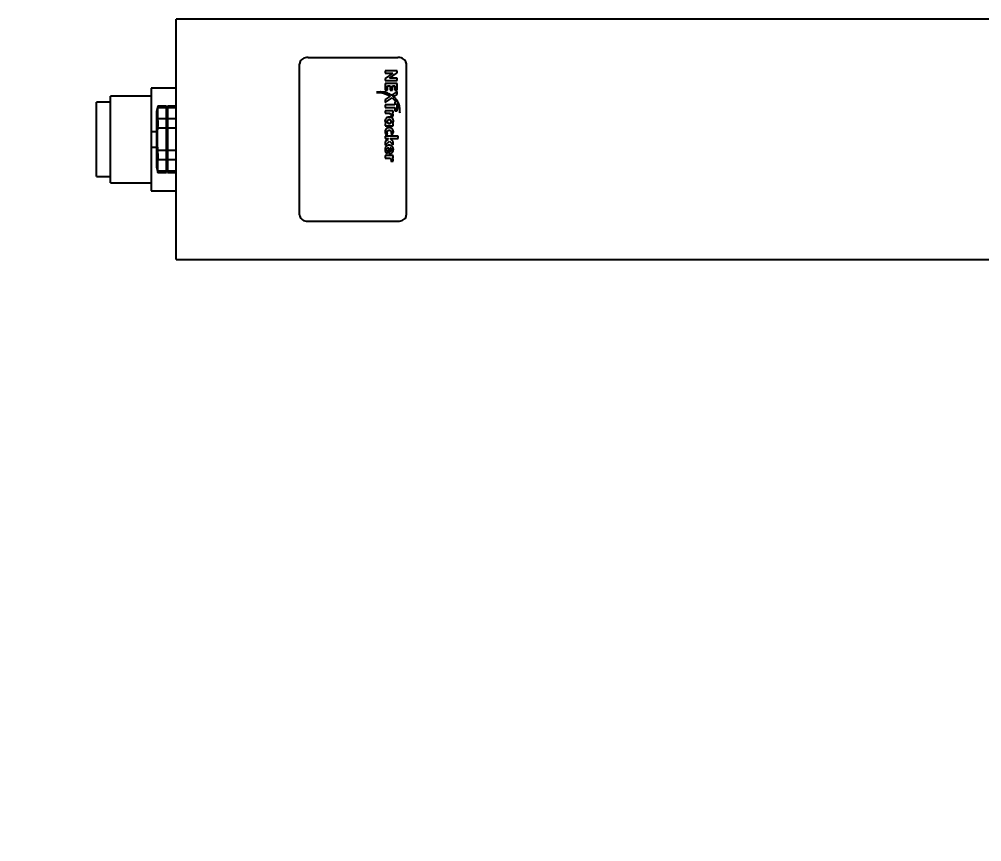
# Model space of a CAD drawing. Header units: inches. Extents: x -1851 to 6314, y -1304 to 4687.
# Drawn here: x 450.89 to 461.6, y 2786.59 to 2795.75 of the extents above; entities that cross this region are included whole.
import ezdxf

# ---------------------------------------------------------------- set-up
doc = ezdxf.new("R2010")
doc.units = ezdxf.units.IN
doc.header["$MEASUREMENT"] = 0
doc.layers.add('G-ANNO-DIMS', color=1, linetype='Continuous')
doc.styles.add('NEI-A', font='arial.ttf')
doc.dimstyles.new('NEI-A', dxfattribs={"dimtxt": 0.1, "dimasz": 0.125, "dimexe": 0.0625, "dimexo": 0.0625, "dimgap": 0.0625, "dimtad": 0, "dimtih": 1, "dimtoh": 1, "dimdec": 4, "dimzin": 3, "dimdsep": 46, "dimlunit": 4, "dimtxsty": 'NEI-A', "dimcen": 0, "dimadec": 0, "dimazin": 0, "dimtfac": 0.75, "dimtdec": 4, "dimtofl": 0, "dimtmove": 0, "dimatfit": 3, "dimfxl": 1, "dimfrac": 1, "dimtolj": 1, "dimtzin": 0, "dimarcsym": 0})

# ---------------------------------------------------------------- blocks, each defined once
blk = doc.blocks.new('2.4.20_7-7_Mid Plan View')
at = {"color": 7, "linetype": 'Continuous', "lineweight": 25}
for p, q in [((-0.0105, 0.4335), (-0.0105, 0.4295)), ((-0.0105, 0.4335), (0.0105, 0.4335)), ((0.0105, 0.4295), (0.0105, 0.4335)), ((-0.01225, 0.4295), (-0.01225, 0.418)), ((-0.01225, 0.4295), (0.01225, 0.4295)), ((0.01225, 0.418), (0.01225, 0.4295)), ((-0.0145, 0.418), (-0.0145, 0.411)), ((-0.00221, 0.418), (-0.0145, 0.418)), ((-0.00781, 0.41655), (-0.00935, 0.41617)), ((-0.00935, 0.41617), (-0.00935, 0.41365)), ((-0.00577, 0.41624), (-0.00895, 0.41624)), ((-0.00895, 0.41365), (-0.00895, 0.41624)), ((0.00781, 0.41655), (-0.00781, 0.41655)), ((-0.00577, 0.41365), (-0.00577, 0.41624)), ((-0.00318, 0.41365), (-0.00318, 0.41624)), ((-0.00221, 0.418), (-0.00221, 0.41655)), ((0.00221, 0.418), (-0.00221, 0.418)), ((0.00221, 0.418), (0.00221, 0.41655)), ((0.0145, 0.418), (0.00221, 0.418)), ((0.00318, 0.41365), (0.00318, 0.41624)), ((0.00577, 0.41365), (0.00577, 0.41624)), ((0.00895, 0.41624), (0.00577, 0.41624)), ((0.00935, 0.41617), (0.00781, 0.41655)), ((0.00895, 0.41365), (0.00895, 0.41624)), ((0.00935, 0.41365), (0.00935, 0.41617)), ((0.0145, 0.411), (0.0145, 0.418)), ((-0.00935, 0.41365), (-0.00895, 0.41365)), ((-0.00895, 0.41365), (-0.00577, 0.41365)), ((-0.00831, 0.41365), (-0.00831, 0.4134)), ((-0.00577, 0.41365), (-0.00318, 0.41365)), ((-0.00318, 0.41365), (0.00318, 0.41365)), ((0.00318, 0.41365), (0.00577, 0.41365)), ((0.00577, 0.41365), (0.00895, 0.41365)), ((0.00831, 0.4134), (0.00831, 0.41365)), ((0.00895, 0.41365), (0.00935, 0.41365)), ((-0.03398, 0.411), (-0.03398, 0.1595)), ((-0.03398, 0.411), (0.03398, 0.411)), ((-0.00935, 0.4134), (-0.00935, 0.411)), ((-0.00895, 0.4134), (-0.00935, 0.4134)), ((-0.00895, 0.411), (-0.00895, 0.4134)), ((-0.00577, 0.4134), (-0.00895, 0.4134)), ((-0.00577, 0.411), (-0.00577, 0.4134)), ((-0.00318, 0.4134), (-0.00577, 0.4134)), ((-0.00318, 0.411), (-0.00318, 0.4134)), ((0.00318, 0.4134), (-0.00318, 0.4134)), ((0.00318, 0.411), (0.00318, 0.4134)), ((0.00577, 0.4134), (0.00318, 0.4134)), ((0.00577, 0.411), (0.00577, 0.4134)), ((0.00895, 0.4134), (0.00577, 0.4134)), ((0.00895, 0.411), (0.00895, 0.4134)), ((0.00935, 0.4134), (0.00895, 0.4134)), ((0.00935, 0.411), (0.00935, 0.4134)), ((0.03398, 0.1595), (0.03398, 0.411)), ((-0.02136, 0.37608), (0.02136, 0.37608)), ((-0.02316, 0.3737), (-0.02316, 0.3483)), ((0.02316, 0.3737), (0.02316, 0.3483)), ((0.01329, 0.35439), (0.0133, 0.35439)), ((-0.00456, 0.35188), (-0.00528, 0.3519)), ((-0.00528, 0.3519), (-0.00528, 0.35087)), ((-0.00456, 0.35188), (-0.00528, 0.3519)), ((-0.00528, 0.3519), (-0.00528, 0.3519)), ((-0.00456, 0.34966), (-0.00456, 0.35188)), ((-0.00456, 0.34966), (-0.00456, 0.35188)), ((-0.00456, 0.35188), (-0.00456, 0.35188)), ((-0.00238, 0.35089), (-0.00403, 0.35089)), ((-0.00403, 0.35089), (-0.00403, 0.35089)), ((-0.00238, 0.35089), (-0.00403, 0.35089)), ((-0.004, 0.35124), (-0.00333, 0.35116)), ((-0.00333, 0.35116), (-0.00333, 0.35116)), ((-0.00161, 0.35188), (-0.00048, 0.35066)), ((-0.00064, 0.35188), (-0.00161, 0.35188)), ((-0.00064, 0.35188), (-0.00161, 0.35188)), ((-0.00161, 0.35188), (-0.00161, 0.35188)), ((0.00021, 0.35093), (-0.00064, 0.35188)), ((-0.00064, 0.35188), (-0.00064, 0.35188)), ((0, 0.35116), (-0.00064, 0.35188)), ((0.00021, 0.35188), (0.00021, 0.35093)), ((0.00093, 0.35188), (0.00021, 0.35188)), ((0.00021, 0.35188), (0.00021, 0.35093)), ((0.00021, 0.35188), (0.00021, 0.35188)), ((0.00093, 0.34825), (0.00093, 0.35188)), ((0.00154, 0.35182), (0.00154, 0.35118)), ((0.00154, 0.35182), (0.00154, 0.35182)), ((0.00154, 0.35182), (0.00154, 0.35118)), ((0.00154, 0.35118), (0.00154, 0.35118)), ((0.0038, 0.35187), (0.0038, 0.34965)), ((0.0038, 0.35187), (0.0038, 0.34965)), ((0.0038, 0.35187), (0.0038, 0.35187)), ((0.00453, 0.35187), (0.0038, 0.35187)), ((0.00453, 0.35162), (0.00453, 0.35187)), ((0.00738, 0.35187), (0.00738, 0.35084)), ((0.00739, 0.35187), (0.00738, 0.35084)), ((0.00738, 0.35187), (0.00739, 0.35187)), ((0.0081, 0.35187), (0.00739, 0.35187)), ((0.0081, 0.34965), (0.0081, 0.35187)), ((0.009, 0.35187), (0.009, 0.3492)), ((0.009, 0.35187), (0.009, 0.3492)), ((0.00976, 0.35187), (0.009, 0.35187)), ((0.009, 0.35187), (0.009, 0.35187)), ((0.00975, 0.34919), (0.00976, 0.35187)), ((0.01041, 0.35187), (0.01175, 0.34989)), ((0.01041, 0.35187), (0.01175, 0.34989)), ((0.01132, 0.35187), (0.01041, 0.35187)), ((0.01041, 0.35187), (0.01041, 0.35187)), ((0.01223, 0.35053), (0.01132, 0.35187)), ((0.01394, 0.35187), (0.01394, 0.35122)), ((0.01394, 0.35187), (0.01394, 0.35122)), ((0.0158, 0.35186), (0.01394, 0.35187)), ((0.01394, 0.35187), (0.01394, 0.35187)), ((0.01394, 0.35122), (0.0151, 0.35122)), ((0.01394, 0.35122), (0.0151, 0.35122)), ((0.01394, 0.35122), (0.01394, 0.35122)), ((0.0151, 0.35122), (0.0151, 0.35048)), ((0.0151, 0.35122), (0.0151, 0.35048)), ((0.0151, 0.35122), (0.0151, 0.35122)), ((0.0158, 0.34854), (0.0158, 0.35186)), ((0.01662, 0.35186), (0.01662, 0.34854)), ((0.01662, 0.35186), (0.01663, 0.35186)), ((0.01663, 0.35186), (0.01663, 0.34854)), ((0.01722, 0.35186), (0.01663, 0.35186)), ((0.01873, 0.34973), (0.01722, 0.35186)), ((0.01873, 0.35186), (0.01873, 0.34973)), ((0.01873, 0.35186), (0.01873, 0.34973)), ((0.01939, 0.35186), (0.01873, 0.35186)), ((0.01873, 0.35186), (0.01873, 0.35186)), ((0.01939, 0.34853), (0.01939, 0.35186)), ((-0.00612, 0.35031), (-0.00612, 0.34963)), ((-0.00528, 0.35), (-0.00528, 0.34966)), ((-0.00528, 0.34966), (-0.00456, 0.34966)), ((-0.00456, 0.34966), (-0.00456, 0.34966)), ((-0.00241, 0.35047), (-0.00337, 0.35047)), ((-0.00048, 0.35066), (-0.00154, 0.34966)), ((-0.00154, 0.34966), (-0.00059, 0.34966)), ((-0.00059, 0.34966), (0.00021, 0.35047)), ((-0.00059, 0.34966), (0, 0.35025)), ((-0.00059, 0.34966), (-0.00059, 0.34966)), ((0.00021, 0.35047), (0.00021, 0.34825)), ((0.00021, 0.35047), (0.00021, 0.34825)), ((0.00021, 0.34825), (0.00093, 0.34825)), ((0.00021, 0.34825), (0.00093, 0.34825)), ((0.00021, 0.34825), (0.00021, 0.34825)), ((0.00093, 0.34825), (0.00093, 0.34825)), ((0.00154, 0.35034), (0.00154, 0.3497)), ((0.00154, 0.35034), (0.00154, 0.3497)), ((0.00154, 0.35034), (0.00154, 0.35034)), ((0.00154, 0.3497), (0.00154, 0.3497)), ((0.0038, 0.34965), (0.00452, 0.34965)), ((0.0038, 0.34965), (0.00453, 0.34965)), ((0.0038, 0.34965), (0.0038, 0.34965)), ((0.00452, 0.34965), (0.00453, 0.34965)), ((0.00453, 0.34965), (0.00453, 0.34989)), ((0.00655, 0.35031), (0.00655, 0.34962)), ((0.00656, 0.35031), (0.00655, 0.34962)), ((0.00655, 0.34962), (0.00679, 0.3496)), ((0.00655, 0.34962), (0.00655, 0.34962)), ((0.00738, 0.35084), (0.00738, 0.35084)), ((0.00738, 0.34998), (0.00738, 0.34965)), ((0.00738, 0.34998), (0.00738, 0.34965)), ((0.00738, 0.34965), (0.0081, 0.34965)), ((0.00738, 0.34965), (0.0081, 0.34965)), ((0.00738, 0.34965), (0.00738, 0.34965)), ((0.0081, 0.34965), (0.0081, 0.34965)), ((0.00812, 0.3492), (0.00812, 0.34854)), ((0.00812, 0.3492), (0.00812, 0.34854)), ((0.009, 0.3492), (0.00812, 0.3492)), ((0.00812, 0.3492), (0.00812, 0.3492)), ((0.00812, 0.34854), (0.01013, 0.34854)), ((0.00812, 0.34854), (0.01013, 0.34854)), ((0.00812, 0.34854), (0.00812, 0.34854)), ((0.01061, 0.34919), (0.00975, 0.34919)), ((0.01013, 0.34854), (0.01013, 0.34854)), ((0.01175, 0.34989), (0.0106, 0.34884)), ((0.01175, 0.34989), (0.01061, 0.34884)), ((0.01061, 0.34884), (0.01061, 0.34919)), ((0.01175, 0.34989), (0.01175, 0.34989)), ((0.0126, 0.34995), (0.01212, 0.34934)), ((0.01261, 0.34995), (0.01212, 0.34934)), ((0.01212, 0.34934), (0.01265, 0.34854)), ((0.01212, 0.34934), (0.01266, 0.34854)), ((0.01212, 0.34934), (0.01212, 0.34934)), ((0.0126, 0.34995), (0.01261, 0.34995)), ((0.01355, 0.34854), (0.01261, 0.34995)), ((0.01265, 0.34854), (0.01354, 0.34854)), ((0.01265, 0.34854), (0.01266, 0.34854)), ((0.01266, 0.34854), (0.01355, 0.34854)), ((0.01354, 0.34854), (0.01355, 0.34854)), ((0.01394, 0.34919), (0.01393, 0.34854)), ((0.01393, 0.34854), (0.0158, 0.34854)), ((0.01393, 0.34854), (0.01394, 0.34854)), ((0.01394, 0.35048), (0.01394, 0.34983)), ((0.01394, 0.35048), (0.01395, 0.35048)), ((0.01394, 0.34983), (0.01509, 0.34983)), ((0.01394, 0.34983), (0.01395, 0.34983)), ((0.01394, 0.34919), (0.01394, 0.34854)), ((0.01394, 0.34919), (0.01394, 0.34919)), ((0.0151, 0.34919), (0.01394, 0.34919)), ((0.01394, 0.34854), (0.0158, 0.34854)), ((0.01395, 0.35048), (0.01395, 0.34983)), ((0.0151, 0.35048), (0.01395, 0.35048)), ((0.01395, 0.34983), (0.0151, 0.34983)), ((0.01509, 0.34983), (0.01509, 0.34919)), ((0.01509, 0.34983), (0.0151, 0.34983)), ((0.0151, 0.34983), (0.0151, 0.34919)), ((0.0158, 0.34854), (0.0158, 0.34854)), ((0.01662, 0.34854), (0.0173, 0.34854)), ((0.01662, 0.34854), (0.01663, 0.34854)), ((0.01663, 0.34854), (0.01731, 0.34854)), ((0.0173, 0.35065), (0.01882, 0.34853)), ((0.0173, 0.34854), (0.01731, 0.34854)), ((0.01731, 0.35065), (0.01882, 0.34853)), ((0.01731, 0.34854), (0.01731, 0.35065)), ((0.01882, 0.34853), (0.01938, 0.34853)), ((0.01882, 0.34853), (0.01939, 0.34853)), ((0.01882, 0.34853), (0.01882, 0.34853)), ((0.01938, 0.34853), (0.01939, 0.34853)), ((-0.02136, 0.34592), (0.02136, 0.34592)), ((0.00755, 0.34777), (0.00829, 0.34777)), ((0.00755, 0.34777), (0.00755, 0.34777))]:
    blk.add_line(p, q, dxfattribs=at)
for points, knots in [([(-0.00895, 0.41624), (-0.0091, 0.41621), (-0.00934, 0.41617), (-0.00932, 0.41617), (-0.00931, 0.41617)], [0, 0, 0, 0, 0.636513, 1, 1, 1, 1]), ([(-0.00318, 0.41624), (-0.00351, 0.41621), (-0.00417, 0.41616), (-0.00506, 0.41616), (-0.00555, 0.4162), (-0.00575, 0.41623), (-0.00577, 0.41624)], [0, 0, 0, 0, 0.318048, 0.636226, 0.953394, 1, 1, 1, 1]), ([(0.00318, 0.41624), (0.00291, 0.41626), (0.0008, 0.41643), (-0.00132, 0.41633), (-0.00318, 0.41624)], [0, 0, 0, 0, 0.1253548, 1, 1, 1, 1]), ([(0.00577, 0.41624), (0.00558, 0.41621), (0.00519, 0.41616), (0.00431, 0.41616), (0.0036, 0.4162), (0.00322, 0.41623), (0.00318, 0.41624)], [0, 0, 0, 0, 0.318058, 0.636215, 0.95344, 1, 1, 1, 1]), ([(0.00931, 0.41617), (0.00932, 0.41617), (0.00935, 0.41617), (0.00916, 0.4162), (0.00897, 0.41623), (0.00895, 0.41624)], [0, 0, 0, 0, 0.272908, 0.906946, 1, 1, 1, 1]), ([(-0.02136, 0.37608), (-0.02157, 0.37606), (-0.02198, 0.376), (-0.02252, 0.37559), (-0.02292, 0.37499), (-0.02313, 0.37432), (-0.02316, 0.37388), (-0.02316, 0.3737)], [0, 0, 0, 0, 0.214551, 0.429117, 0.6434, 0.857806, 1, 1, 1, 1]), ([(0.02316, 0.3737), (0.02315, 0.37397), (0.02311, 0.3745), (0.0228, 0.37522), (0.02235, 0.37575), (0.02184, 0.37604), (0.0215, 0.37607), (0.02136, 0.37608)], [0, 0, 0, 0, 0.214586, 0.429158, 0.643701, 0.85806, 1, 1, 1, 1]), ([(0.00755, 0.34777), (0.00798, 0.34775), (0.00883, 0.3477), (0.01006, 0.34803), (0.01117, 0.34863), (0.01211, 0.34949), (0.01283, 0.35057), (0.01328, 0.35179), (0.01347, 0.35309), (0.01335, 0.35396), (0.0133, 0.35439)], [0, 0, 0, 0, 0.124985, 0.250098, 0.375081, 0.500087, 0.62508, 0.750075, 0.875072, 1, 1, 1, 1]), ([(0.01329, 0.35439), (0.01326, 0.3537), (0.01319, 0.35232), (0.01255, 0.35113), (0.01222, 0.35053)], [0, 0, 0, 0, 0.499997, 1, 1, 1, 1]), ([(0.0133, 0.35439), (0.01326, 0.3537), (0.0132, 0.35232), (0.01255, 0.35113), (0.01223, 0.35053)], [0, 0, 0, 0, 0.499987, 1, 1, 1, 1]), ([(-0.00528, 0.35087), (-0.00529, 0.35077), (-0.00531, 0.35061), (-0.00541, 0.35042), (-0.00552, 0.35031), (-0.00566, 0.35024), (-0.00582, 0.35022), (-0.00598, 0.35024), (-0.00607, 0.35029), (-0.00612, 0.35031)], [0, 0, 0, 0, 0.249703, 0.377911, 0.499783, 0.624328, 0.749812, 0.875356, 1, 1, 1, 1]), ([(-0.00403, 0.35089), (-0.00403, 0.35074), (-0.00403, 0.35051), (-0.00394, 0.35022), (-0.00382, 0.35002), (-0.00367, 0.34986), (-0.00342, 0.34968), (-0.00305, 0.34958), (-0.0026, 0.34958), (-0.00223, 0.34971), (-0.00199, 0.3499), (-0.0018, 0.35013), (-0.00167, 0.35049), (-0.00164, 0.35095), (-0.00175, 0.35132), (-0.00192, 0.35157), (-0.00209, 0.35173), (-0.00229, 0.35185), (-0.00257, 0.35195), (-0.00295, 0.35196), (-0.00333, 0.35191), (-0.00361, 0.35178), (-0.00384, 0.35159), (-0.00394, 0.35138), (-0.004, 0.35124)], [0, 0, 0, 0, 0.0623461, 0.0939626, 0.1250496, 0.1564885, 0.1877966, 0.2501611, 0.3125258, 0.3748919, 0.4062331, 0.4375953, 0.4999706, 0.562319, 0.6246681, 0.6562939, 0.6873795, 0.7184174, 0.7500897, 0.8124528, 0.8748191, 0.9064105, 0.937656, 1, 1, 1, 1]), ([(-0.00333, 0.35116), (-0.00332, 0.35119), (-0.00329, 0.35124), (-0.00324, 0.3513), (-0.00317, 0.35135), (-0.00306, 0.3514), (-0.00292, 0.35142), (-0.00278, 0.35141), (-0.00267, 0.35138), (-0.00257, 0.35133), (-0.00247, 0.35122), (-0.00239, 0.35106), (-0.00238, 0.35095), (-0.00238, 0.35089)], [0, 0, 0, 0, 0.062402, 0.125163, 0.187065, 0.250355, 0.375286, 0.500556, 0.56377, 0.625314, 0.75047, 0.875339, 1, 1, 1, 1]), ([(-0.00333, 0.35116), (-0.00332, 0.35119), (-0.00329, 0.35124), (-0.00324, 0.3513), (-0.00317, 0.35135), (-0.00306, 0.3514), (-0.00292, 0.35142), (-0.00281, 0.35141), (-0.00275, 0.3514)], [0, 0, 0, 0, 0.124689, 0.250078, 0.373771, 0.500185, 0.749754, 1, 1, 1, 1]), ([(0.00154, 0.3497), (0.00163, 0.34967), (0.00182, 0.34959), (0.00214, 0.34957), (0.00245, 0.34961), (0.00274, 0.34973), (0.00299, 0.34991), (0.00317, 0.35016), (0.00329, 0.35045), (0.00333, 0.35076), (0.00329, 0.35107), (0.00317, 0.35136), (0.00299, 0.35162), (0.00274, 0.3518), (0.00245, 0.35192), (0.00214, 0.35195), (0.00183, 0.35194), (0.00164, 0.35186), (0.00154, 0.35182)], [0, 0, 0, 0, 0.059835, 0.125061, 0.189105, 0.250105, 0.312224, 0.375015, 0.43752, 0.500019, 0.561729, 0.625017, 0.687487, 0.749951, 0.812466, 0.874988, 0.93755, 1, 1, 1, 1]), ([(0.0021, 0.35194), (0.00201, 0.35194), (0.00182, 0.35194), (0.00164, 0.35186), (0.00154, 0.35182)], [0, 0, 0, 0, 0.467583, 1, 1, 1, 1]), ([(0.00154, 0.35118), (0.00159, 0.35122), (0.00169, 0.35129), (0.00186, 0.35135), (0.00204, 0.35136), (0.00222, 0.35132), (0.00238, 0.35124), (0.0025, 0.35111), (0.00257, 0.35095), (0.00259, 0.35077), (0.00257, 0.35058), (0.0025, 0.35042), (0.00237, 0.35029), (0.00221, 0.3502), (0.00204, 0.35016), (0.00186, 0.35019), (0.00168, 0.35024), (0.00159, 0.35031), (0.00154, 0.35034)], [0, 0, 0, 0, 0.061996, 0.12512, 0.188757, 0.250144, 0.312653, 0.375067, 0.434485, 0.499994, 0.56292, 0.624917, 0.687395, 0.749906, 0.812345, 0.874898, 0.937524, 1, 1, 1, 1]), ([(0.00204, 0.35135), (0.0021, 0.35134), (0.00222, 0.35133), (0.00237, 0.35124), (0.0025, 0.35111), (0.00257, 0.35095), (0.00259, 0.35077), (0.00257, 0.35058), (0.0025, 0.35042), (0.00237, 0.35029), (0.00221, 0.3502), (0.0021, 0.35018), (0.00204, 0.35017)], [0, 0, 0, 0, 0.098416, 0.198648, 0.298737, 0.394089, 0.499102, 0.600026, 0.699455, 0.799648, 0.899885, 1, 1, 1, 1]), ([(0.00503, 0.35133), (0.00496, 0.35132), (0.00481, 0.3513), (0.00462, 0.35117), (0.0045, 0.35098), (0.00445, 0.35076), (0.0045, 0.35053), (0.00462, 0.35034), (0.00481, 0.35022), (0.00503, 0.35017), (0.00526, 0.35022), (0.00544, 0.35034), (0.00557, 0.35053), (0.00561, 0.35076), (0.00557, 0.35098), (0.00544, 0.35117), (0.00526, 0.3513), (0.00511, 0.35132), (0.00503, 0.35133)], [0, 0, 0, 0, 0.062503, 0.125009, 0.187505, 0.249997, 0.312489, 0.374986, 0.437491, 0.499994, 0.562509, 0.625014, 0.687505, 0.749997, 0.81249, 0.87498, 0.937485, 1, 1, 1, 1]), ([(0.00503, 0.35133), (0.00511, 0.35132), (0.00525, 0.3513), (0.00544, 0.35117), (0.00557, 0.35098), (0.00561, 0.35076), (0.00557, 0.35053), (0.00544, 0.35034), (0.00525, 0.35022), (0.00503, 0.35017), (0.00481, 0.35022), (0.00462, 0.35034), (0.0045, 0.35053), (0.00445, 0.35076), (0.0045, 0.35098), (0.00462, 0.35117), (0.00481, 0.3513), (0.00496, 0.35132), (0.00503, 0.35133)], [0, 0, 0, 0, 0.062497, 0.124999, 0.187499, 0.25, 0.312501, 0.375001, 0.437503, 0.5, 0.562505, 0.624999, 0.687499, 0.75, 0.812501, 0.875001, 0.937495, 1, 1, 1, 1]), ([(0.00453, 0.34989), (0.0046, 0.34982), (0.00475, 0.34966), (0.00507, 0.34958), (0.0054, 0.34958), (0.00571, 0.34967), (0.00597, 0.34986), (0.00617, 0.35012), (0.00628, 0.35043), (0.00632, 0.35076), (0.00628, 0.35108), (0.00617, 0.35139), (0.00597, 0.35165), (0.00571, 0.35185), (0.0054, 0.35196), (0.00507, 0.35197), (0.00478, 0.35182), (0.00461, 0.35169), (0.00453, 0.35162)], [0, 0, 0, 0, 0.061973, 0.123919, 0.18692, 0.249183, 0.311709, 0.374509, 0.436754, 0.499401, 0.562223, 0.624317, 0.686358, 0.749501, 0.81366, 0.875397, 0.936063, 1, 1, 1, 1]), ([(0.00507, 0.35194), (0.00498, 0.3519), (0.00477, 0.35183), (0.00461, 0.35169), (0.00453, 0.35162)], [0, 0, 0, 0, 0.486859, 1, 1, 1, 1]), ([(-0.02316, 0.3483), (-0.02315, 0.34803), (-0.02311, 0.3475), (-0.0228, 0.34678), (-0.02235, 0.34625), (-0.02184, 0.34596), (-0.0215, 0.34593), (-0.02136, 0.34592)], [0, 0, 0, 0, 0.214585, 0.429157, 0.643705, 0.85806, 1, 1, 1, 1]), ([(-0.00566, 0.35025), (-0.00572, 0.35024), (-0.00582, 0.35022), (-0.00598, 0.35024), (-0.00607, 0.35029), (-0.00612, 0.35031)], [0, 0, 0, 0, 0.334024, 0.66824, 1, 1, 1, 1]), ([(-0.00612, 0.35031), (-0.00612, 0.35031), (-0.00612, 0.35031), (-0.00612, 0.35031), (-0.00612, 0.35031)], [0, 0, 0, 0, 0.488203, 1, 1, 1, 1]), ([(-0.00612, 0.34963), (-0.00604, 0.34962), (-0.00587, 0.3496), (-0.00567, 0.34964), (-0.00552, 0.34972), (-0.0054, 0.34983), (-0.00533, 0.34993), (-0.00528, 0.35)], [0, 0, 0, 0, 0.249941, 0.499262, 0.626088, 0.749418, 1, 1, 1, 1]), ([(-0.00592, 0.34962), (-0.0059, 0.34962), (-0.00581, 0.34961), (-0.00567, 0.34964), (-0.00552, 0.34972), (-0.0054, 0.34983), (-0.00533, 0.34993), (-0.00528, 0.35)], [0, 0, 0, 0, 0.063085, 0.374493, 0.53288, 0.686964, 1, 1, 1, 1]), ([(-0.00337, 0.35047), (-0.00337, 0.35044), (-0.00336, 0.35039), (-0.00331, 0.35028), (-0.00322, 0.35018), (-0.00306, 0.35009), (-0.00289, 0.35007), (-0.00272, 0.35009), (-0.00257, 0.35017), (-0.00248, 0.35029), (-0.00242, 0.35039), (-0.00241, 0.35044), (-0.00241, 0.35047)], [0, 0, 0, 0, 0.0621754, 0.1252049, 0.2500676, 0.3749523, 0.4999543, 0.6250392, 0.7502794, 0.8748579, 0.9375644, 1, 1, 1, 1]), ([(-0.00337, 0.35047), (-0.00337, 0.35044), (-0.00336, 0.35039), (-0.00331, 0.35028), (-0.00322, 0.35017), (-0.00311, 0.35013), (-0.00306, 0.3501)], [0, 0, 0, 0, 0.165853, 0.33395, 0.666996, 1, 1, 1, 1]), ([(0.00154, 0.3497), (0.00163, 0.34967), (0.00182, 0.34959), (0.00203, 0.34959), (0.00214, 0.34958)], [0, 0, 0, 0, 0.478459, 1, 1, 1, 1]), ([(0.00452, 0.34989), (0.0046, 0.34981), (0.00475, 0.34966), (0.00496, 0.34961), (0.00507, 0.34959)], [0, 0, 0, 0, 0.500136, 1, 1, 1, 1]), ([(0.00738, 0.35084), (0.00737, 0.35073), (0.00736, 0.35057), (0.00725, 0.3504), (0.00714, 0.35029), (0.00699, 0.35023), (0.00684, 0.35022), (0.00669, 0.35024), (0.0066, 0.35028), (0.00655, 0.35031)], [0, 0, 0, 0, 0.249694, 0.374979, 0.500108, 0.625129, 0.749815, 0.875108, 1, 1, 1, 1]), ([(0.00655, 0.35031), (0.00655, 0.35031), (0.00655, 0.35031), (0.00656, 0.35031), (0.00656, 0.35031)], [0, 0, 0, 0, 0.48826, 1, 1, 1, 1]), ([(0.00655, 0.34962), (0.00664, 0.34961), (0.0068, 0.34958), (0.00704, 0.34963), (0.00725, 0.34977), (0.00734, 0.34991), (0.00738, 0.34998)], [0, 0, 0, 0, 0.249737, 0.499701, 0.749294, 1, 1, 1, 1]), ([(0.00738, 0.35084), (0.00738, 0.35073), (0.00736, 0.35057), (0.00725, 0.3504), (0.00714, 0.35029), (0.007, 0.35023), (0.00684, 0.35022), (0.00669, 0.35024), (0.0066, 0.35028), (0.00656, 0.35031)], [0, 0, 0, 0, 0.249656, 0.374932, 0.50006, 0.62509, 0.749791, 0.875098, 1, 1, 1, 1]), ([(0.01013, 0.34854), (0.00972, 0.34834), (0.00891, 0.34794), (0.00801, 0.34783), (0.00755, 0.34777)], [0, 0, 0, 0, 0.500014, 1, 1, 1, 1]), ([(0.01013, 0.34854), (0.00973, 0.34834), (0.00891, 0.34794), (0.00801, 0.34783), (0.00755, 0.34777)], [0, 0, 0, 0, 0.4999952, 1, 1, 1, 1]), ([(0.02136, 0.34592), (0.02157, 0.34594), (0.02198, 0.346), (0.02252, 0.34641), (0.02292, 0.34701), (0.02313, 0.34768), (0.02316, 0.34812), (0.02316, 0.3483)], [0, 0, 0, 0, 0.214551, 0.429116, 0.643393, 0.857799, 1, 1, 1, 1])]:
    blk.add_open_spline(points, degree=3, knots=knots, dxfattribs=at)
blk = doc.blocks.new('*D98')
at = {"layer": 'Defpoints', "color": 0, "transparency": 16777216}
for p in [(468.814, 2794.409), (228.814, 2757.564), (468.814, 2755.174)]:
    blk.add_point(p, dxfattribs=at)
at = {"layer": 'G-ANNO-DIMS', "color": 0, "lineweight": -2, "transparency": 16777216}
for p, q in [((468.814, 2793.159), (468.814, 2753.924)), ((228.814, 2756.314), (228.814, 2753.924)), ((231.314, 2755.174), (336.295, 2755.174)), ((466.314, 2755.174), (370.317, 2755.174))]:
    blk.add_line(p, q, dxfattribs=at)
at = {"layer": 'G-ANNO-DIMS', "color": 0, "transparency": 16777216}
for points in [[(231.314, 2755.591), (231.314, 2754.757), (228.814, 2755.174)], [(466.314, 2755.591), (466.314, 2754.757), (468.814, 2755.174)]]:
    blk.add_solid(points, dxfattribs=at)
at = {"layer": 'G-ANNO-DIMS', "color": 0, "transparency": 16777216, "insert": (353.306, 2755.174), "char_height": 2, "width": 33.22459, "attachment_point": 5, "style": 'NEI-A'}
blk.add_mtext('\\A1;11\'-1" (CENTER LINE OF TRACKER TORQUE TUBE TO CENTERLINE OF MESSENGER WIRE)', dxfattribs=at)

msp = doc.modelspace()

# ---------------------------------------------------------------- block references
at = {"xscale": 39.37008, "yscale": 39.37008, "zscale": 39.37008, "rotation": 90}
msp.add_blockref('2.4.20_7-7_Mid Plan View', (468.81365, 2794.40906), dxfattribs=at)

# ---------------------------------------------------------------- dimensions: what is measured, and where the dimension line sits
at = {"layer": 'G-ANNO-DIMS'}
dim = msp.add_linear_dim(base=(468.81365, 2755.17407), p1=(228.81365, 2757.56394), p2=(468.81365, 2794.40906), text='11\'-1" (CENTER LINE OF TRACKER TORQUE TUBE TO CENTERLINE OF MESSENGER WIRE)', dimstyle='NEI-A', override={"dimscale": 20, "dimdec": 0}, dxfattribs=at)
dim.commit()
dim.dimension.update_dxf_attribs({"geometry": '*D98', "text_midpoint": (353.30607, 2755.17407), "dimtype": 160})

doc.saveas('drawing.dxf')
